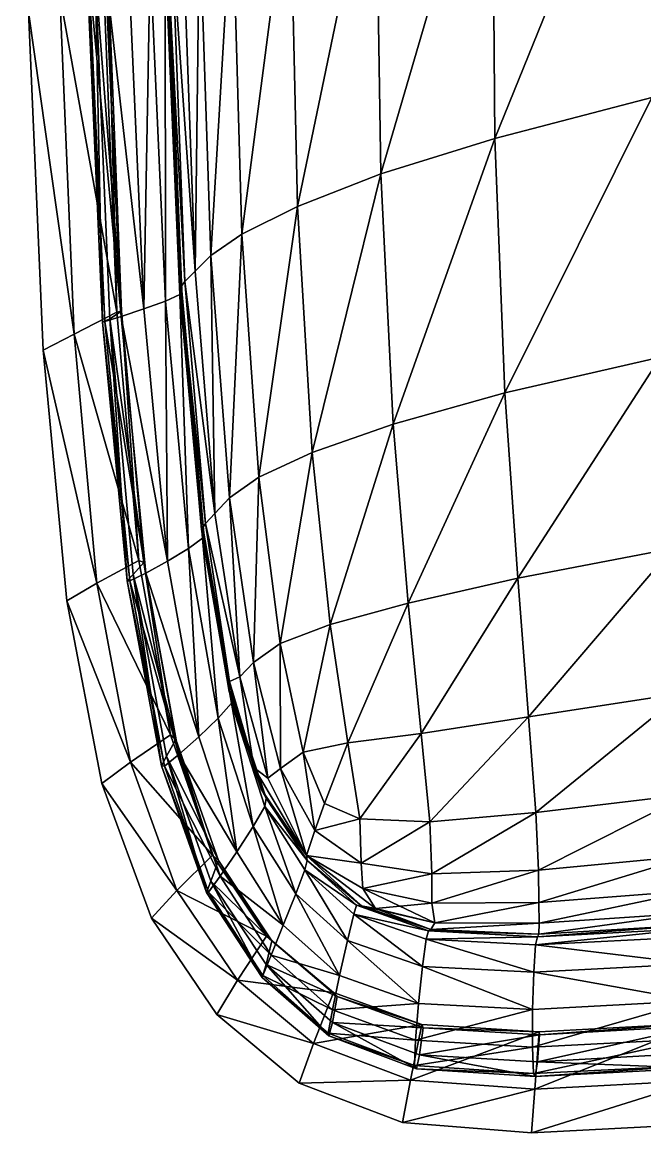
# Model space of a CAD drawing. Header units: centimetres. Extents: x -1057 to 1057, y -470 to 470.
# Drawn here: x -870.1 to -841.2, y -466.3 to -414.7 of the extents above; entities that cross this region are included whole.
import ezdxf

# ---------------------------------------------------------------- set-up
doc = ezdxf.new("R2010")
doc.units = ezdxf.units.CM
doc.layers.add('fabric', color=7, linetype='Continuous', true_color=0xe499b8)

msp = doc.modelspace()

# ---------------------------------------------------------------- meshes
at = {"layer": 'fabric', "color": 172, "true_color": 0x0500bc}
mesh = msp.add_polyface(dxfattribs=at)
corners = [(-861.839, -409.815, -16.94), (-862.618, -410.549, -17.527), (-862.051, -426.271, -17.987), (-860.332, -408.784, -16.012), (-861.316, -425.546, -17.395), (-868.599, -394.446, -48.997), (-868.335, -413.429, -49.08), (-866.319, -412.33, -29.65), (-870.081, -395.223, -74.915), (-869.795, -414.211, -74.915), (-864.425, -428.024, -16.824), (-865.144, -412.006, -16.483), (-866.22, -412.229, -17.435), (-865.482, -428.372, -17.744), (-866.984, -412.397, -19.023), (-864.131, -411.779, -16.556), (-863.436, -411.587, -17.258), (-863.427, -427.661, -16.926), (-866.109, -412.163, -23.03), (-865.682, -428.176, -29.934), (-866.695, -412.385, -22.378), (-865.462, -428.132, -23.326), (-863.117, -411.028, -18.327), (-862.521, -426.744, -18.754), (-863.345, -411.313, -18.745), (-866.24, -428.61, -19.304), (-867.065, -412.456, -20.857), (-867.375, -393.277, -20.745), (-866.975, -393.26, -22.27), (-866.347, -428.644, -21.123), (-862.658, -427.19, -18.573), (-863.313, -411.466, -18.188), (-862.725, -427.029, -19.135), (-861.316, -425.546, -132.434), (-861.839, -409.815, -132.889), (-860.332, -408.784, -133.817), (-862.051, -426.271, -131.842), (-862.618, -410.549, -132.302), (-868.335, -413.429, -100.749), (-866.319, -412.33, -120.179), (-868.599, -394.446, -100.833), (-866.22, -412.229, -132.394), (-865.144, -412.005, -133.346), (-864.425, -428.023, -133.005), (-866.984, -412.397, -130.806), (-865.482, -428.371, -132.085), (-863.427, -427.661, -132.903), (-864.131, -411.779, -133.273), (-863.436, -411.587, -132.572), (-865.682, -428.176, -119.896), (-866.109, -412.162, -126.799), (-865.462, -428.132, -126.503), (-866.695, -412.385, -127.451), (-863.117, -411.028, -131.502), (-863.345, -411.313, -131.084), (-862.521, -426.744, -131.075), (-867.065, -412.456, -128.973), (-866.24, -428.61, -130.525), (-866.347, -428.644, -128.706), (-866.975, -393.26, -127.559), (-867.375, -393.276, -129.084), (-863.313, -411.466, -131.641), (-862.725, -427.029, -130.694), (-862.658, -427.19, -131.256)]
mesh.append_faces([[corners[k] for k in face] for face in [(0, 1, 2), (3, 0, 4), (5, 6, 7), (8, 9, 6), (10, 11, 12), (13, 12, 14), (15, 11, 10), (16, 15, 17), (18, 7, 19), (20, 18, 21), (2, 1, 22), (23, 22, 24), (25, 14, 26), (27, 26, 14), (28, 20, 26), (29, 26, 20), (30, 31, 16), (32, 24, 31), (33, 34, 35), (36, 37, 34), (38, 9, 8), (39, 38, 40), (41, 42, 43), (44, 41, 45), (46, 47, 48), (43, 42, 47), (49, 39, 50), (51, 50, 52), (53, 37, 36), (54, 53, 55), (56, 44, 57), (52, 56, 58), (56, 52, 59), (44, 56, 60), (61, 54, 62), (48, 61, 63)]], dxfattribs={"vtx2": -1, "color": 172})
mesh = msp.add_polyface(dxfattribs=at)
corners = [(-830.593, -399.236, -7.435), (-840.758, -401.941, -8.807), (-840.824, -418.191, -9.885), (-830.902, -415.862, -8.743), (-815.814, -396.043, -6.151), (-816.337, -413.329, -7.719), (-830.582, -428.276, -10.215), (-816.041, -426.309, -9.409), (-840.43, -430.262, -11.16), (-848.129, -420.109, -11.209), (-847.653, -431.929, -12.305), (-853.416, -421.751, -12.802), (-852.845, -433.373, -13.737), (-857.65, -407.412, -14.19), (-860.332, -408.784, -16.012), (-859.875, -424.548, -16.483), (-857.287, -423.257, -14.756), (-853.663, -405.801, -12.089), (-848.24, -404.054, -10.327), (-830.902, -415.862, -141.086), (-830.593, -399.236, -142.394), (-815.814, -396.043, -143.678), (-816.337, -413.329, -142.111), (-840.824, -418.191, -139.944), (-840.758, -401.941, -141.022), (-830.582, -428.275, -139.614), (-816.041, -426.309, -140.42), (-840.43, -430.262, -138.67), (-852.845, -433.373, -136.092), (-853.416, -421.751, -137.027), (-848.129, -420.108, -138.621), (-847.653, -431.929, -137.524), (-857.65, -407.412, -135.639), (-857.287, -423.257, -135.073), (-859.875, -424.548, -133.346), (-860.332, -408.784, -133.817), (-853.663, -405.801, -137.74), (-848.24, -404.053, -139.502)]
mesh.append_faces([[corners[k] for k in face] for face in [(0, 1, 2), (2, 3, 0), (4, 0, 3), (3, 5, 4), (6, 7, 5), (5, 3, 6), (8, 6, 3), (3, 2, 8), (2, 9, 10), (9, 11, 12), (13, 14, 15), (15, 16, 13), (17, 13, 16), (16, 11, 17), (18, 17, 11), (11, 9, 18), (1, 18, 9), (9, 2, 1), (19, 20, 21), (21, 22, 19), (20, 19, 23), (23, 24, 20), (25, 19, 22), (22, 26, 25), (19, 25, 27), (27, 23, 19), (28, 29, 30), (31, 30, 23), (32, 33, 34), (34, 35, 32), (33, 32, 36), (36, 29, 33), (37, 30, 29), (29, 36, 37), (30, 37, 24), (24, 23, 30)]], dxfattribs={"vtx2": -1, "color": 172})
mesh = msp.add_polyface(dxfattribs=at)
corners = [(-862.051, -426.271, -17.987), (-861.316, -425.546, -17.395), (-861.839, -409.815, -16.94), (-859.875, -424.548, -16.483), (-860.332, -408.784, -16.012), (-868.335, -413.429, -49.08), (-867.67, -429.195, -49.248), (-865.682, -428.176, -29.934), (-866.319, -412.33, -29.65), (-869.795, -414.211, -74.915), (-869.107, -429.948, -74.915), (-866.22, -412.229, -17.435), (-865.482, -428.372, -17.744), (-864.425, -428.024, -16.824), (-866.984, -412.397, -19.023), (-866.24, -428.61, -19.304), (-863.427, -427.661, -16.926), (-864.131, -411.779, -16.556), (-862.75, -427.358, -17.644), (-863.436, -411.587, -17.258), (-865.462, -428.132, -23.326), (-866.109, -412.163, -23.03), (-866.016, -428.482, -22.648), (-866.695, -412.385, -22.378), (-863.117, -411.028, -18.327), (-862.521, -426.744, -18.754), (-863.345, -411.313, -18.745), (-862.725, -427.029, -19.135), (-867.065, -412.456, -20.857), (-866.347, -428.644, -21.123), (-862.658, -427.19, -18.573), (-863.313, -411.466, -18.188), (-860.332, -408.784, -133.817), (-859.875, -424.548, -133.346), (-861.316, -425.546, -132.434), (-861.839, -409.815, -132.889), (-862.051, -426.271, -131.842), (-868.335, -413.429, -100.749), (-866.319, -412.33, -120.179), (-865.682, -428.176, -119.896), (-867.67, -429.195, -100.582), (-864.425, -428.023, -133.005), (-865.482, -428.371, -132.085), (-866.22, -412.229, -132.394), (-866.24, -428.61, -130.525), (-866.984, -412.397, -130.806), (-863.436, -411.587, -132.572), (-862.75, -427.358, -132.185), (-863.427, -427.661, -132.903), (-864.131, -411.779, -133.273), (-866.109, -412.162, -126.799), (-865.462, -428.132, -126.503), (-866.695, -412.385, -127.451), (-866.016, -428.482, -127.181), (-862.521, -426.744, -131.075), (-863.117, -411.028, -131.502), (-862.725, -427.029, -130.694), (-863.345, -411.313, -131.084), (-866.347, -428.644, -128.706), (-867.065, -412.456, -128.973), (-862.658, -427.19, -131.256), (-863.313, -411.466, -131.641)]
mesh.append_faces([[corners[k] for k in face] for face in [(0, 1, 2), (1, 3, 4), (5, 6, 7), (7, 8, 5), (6, 5, 9), (9, 10, 6), (11, 12, 13), (14, 15, 12), (13, 16, 17), (16, 18, 19), (7, 20, 21), (20, 22, 23), (24, 25, 0), (26, 27, 25), (28, 29, 15), (23, 22, 29), (19, 18, 30), (31, 30, 27), (32, 33, 34), (35, 34, 36), (37, 38, 39), (39, 40, 37), (9, 37, 40), (40, 10, 9), (41, 42, 43), (42, 44, 45), (46, 47, 48), (49, 48, 41), (50, 51, 39), (52, 53, 51), (36, 54, 55), (54, 56, 57), (44, 58, 59), (58, 53, 52), (56, 60, 61), (60, 47, 46)]], dxfattribs={"vtx2": -1, "color": 172})
mesh = msp.add_polyface(dxfattribs=at)
corners = [(-830.001, -437.48, -11.95), (-839.861, -439.156, -12.722), (-839.398, -445.876, -14.665), (-829.529, -444.477, -14.047), (-839.074, -450.578, -16.387), (-830.582, -428.276, -10.215), (-840.43, -430.262, -11.16), (-854.949, -448.197, -17.552), (-851.55, -447.761, -16.468), (-852.155, -441.699, -14.942), (-855.768, -442.686, -16.486), (-852.845, -433.373, -13.737), (-856.603, -434.694, -15.538), (-853.416, -421.751, -12.802), (-857.287, -423.257, -14.756), (-846.552, -446.979, -15.489), (-847.049, -440.543, -13.703), (-847.653, -431.929, -12.305), (-840.824, -418.191, -9.885), (-848.129, -420.109, -11.209), (-839.074, -450.578, -133.442), (-839.398, -445.875, -135.165), (-829.529, -444.477, -135.783), (-839.861, -439.156, -137.107), (-830.001, -437.48, -137.879), (-840.43, -430.262, -138.67), (-830.582, -428.275, -139.614), (-854.949, -448.197, -132.277), (-855.768, -442.686, -133.343), (-852.155, -441.699, -134.887), (-851.55, -447.761, -133.361), (-853.416, -421.751, -137.027), (-852.845, -433.373, -136.092), (-856.603, -434.694, -134.291), (-847.049, -440.543, -136.126), (-846.552, -446.978, -134.341), (-847.653, -431.929, -137.524), (-848.129, -420.108, -138.621), (-840.824, -418.191, -139.944)]
mesh.append_faces([[corners[k] for k in face] for face in [(0, 1, 2), (3, 2, 4), (5, 6, 1), (7, 8, 9), (9, 10, 7), (11, 12, 10), (10, 9, 11), (12, 11, 13), (13, 14, 12), (15, 2, 1), (1, 16, 15), (8, 15, 16), (16, 9, 8), (17, 11, 9), (9, 16, 17), (6, 17, 16), (16, 1, 6), (17, 6, 18), (11, 17, 19), (20, 21, 22), (21, 23, 24), (23, 25, 26), (27, 28, 29), (29, 30, 27), (31, 32, 33), (28, 33, 32), (32, 29, 28), (34, 35, 30), (30, 29, 34), (35, 34, 23), (23, 21, 35), (36, 34, 29), (29, 32, 36), (37, 36, 32), (38, 25, 36), (34, 36, 25), (25, 23, 34)]], dxfattribs={"vtx2": -1, "color": 172})
mesh = msp.add_polyface(dxfattribs=at)
corners = [(-858.086, -449.388, -19.637), (-857.034, -448.627, -18.641), (-858.094, -443.58, -17.931), (-859.34, -444.46, -18.873), (-859.969, -445.117, -19.534), (-858.664, -449.837, -20.375), (-860.45, -436.804, -18.083), (-859.086, -435.85, -17.167), (-859.875, -424.548, -16.483), (-861.316, -425.546, -17.395), (-861.133, -437.528, -18.697), (-854.949, -448.197, -17.552), (-855.768, -442.686, -16.486), (-856.603, -434.694, -15.538), (-857.287, -423.257, -14.756), (-860.443, -445.342, -20.137), (-859.324, -449.33, -20.695), (-860.471, -445.809, -20.409), (-858.972, -450.35, -20.905), (-858.086, -449.387, -130.193), (-859.34, -444.46, -130.956), (-858.094, -443.58, -131.898), (-857.034, -448.626, -131.188), (-858.664, -449.837, -129.454), (-859.969, -445.117, -130.295), (-860.45, -436.804, -131.746), (-861.316, -425.546, -132.434), (-859.875, -424.548, -133.346), (-859.086, -435.85, -132.662), (-861.133, -437.528, -131.132), (-855.768, -442.686, -133.343), (-854.949, -448.197, -132.277), (-856.603, -434.694, -134.291), (-857.287, -423.257, -135.073), (-853.416, -421.751, -137.027), (-858.972, -450.35, -128.925), (-860.471, -445.809, -129.42), (-860.443, -445.342, -129.693), (-859.324, -449.33, -129.134), (-861.569, -437.998, -130.406)]
mesh.append_faces([[corners[k] for k in face] for face in [(0, 1, 2), (2, 3, 0), (3, 4, 5), (6, 7, 8), (8, 9, 6), (6, 10, 4), (4, 3, 6), (7, 6, 3), (3, 2, 7), (1, 11, 12), (12, 2, 1), (13, 7, 2), (2, 12, 13), (7, 13, 14), (14, 8, 7), (4, 15, 16), (15, 17, 18), (19, 20, 21), (21, 22, 19), (23, 24, 20), (25, 26, 27), (27, 28, 25), (20, 25, 28), (28, 21, 20), (25, 20, 24), (24, 29, 25), (30, 31, 22), (22, 21, 30), (32, 30, 21), (21, 28, 32), (33, 32, 28), (28, 27, 33), (32, 33, 34), (35, 36, 37), (38, 37, 24), (24, 37, 39)]], dxfattribs={"vtx2": -1, "color": 172})
mesh = msp.add_polyface(dxfattribs=at)
corners = [(-861.133, -437.528, -18.697), (-860.45, -436.804, -18.083), (-861.316, -425.546, -17.395), (-862.051, -426.271, -17.987), (-864.66, -439.711, -30.425), (-865.682, -428.176, -29.934), (-867.67, -429.195, -49.248), (-866.609, -440.773, -49.533), (-869.107, -429.948, -74.915), (-863.328, -439.75, -17.403), (-864.425, -428.024, -16.824), (-865.482, -428.372, -17.744), (-864.342, -440.305, -18.286), (-866.24, -428.61, -19.304), (-862.75, -427.358, -17.644), (-863.427, -427.661, -16.926), (-862.354, -439.16, -17.531), (-866.016, -428.482, -22.648), (-865.462, -428.132, -23.326), (-864.423, -439.81, -23.864), (-862.521, -426.744, -18.754), (-861.569, -437.998, -19.423), (-862.725, -427.029, -19.135), (-861.745, -438.281, -19.754), (-865.077, -440.665, -19.815), (-866.347, -428.644, -21.123), (-865.21, -440.667, -21.625), (-861.643, -438.446, -19.185), (-862.658, -427.19, -18.573), (-861.316, -425.546, -132.434), (-860.45, -436.804, -131.746), (-861.133, -437.528, -131.132), (-862.051, -426.271, -131.842), (-867.67, -429.195, -100.582), (-866.609, -440.773, -100.296), (-865.682, -428.176, -119.896), (-864.66, -439.711, -119.404), (-866.24, -428.61, -130.525), (-865.482, -428.371, -132.085), (-864.342, -440.305, -131.543), (-864.425, -428.023, -133.005), (-863.328, -439.749, -132.426), (-862.354, -439.16, -132.298), (-863.427, -427.661, -132.903), (-862.75, -427.358, -132.185), (-865.462, -428.132, -126.503), (-864.423, -439.81, -125.966), (-866.016, -428.482, -127.181), (-861.569, -437.998, -130.406), (-861.745, -438.281, -130.075), (-862.725, -427.029, -130.694), (-862.521, -426.744, -131.075), (-866.347, -428.644, -128.706), (-865.21, -440.667, -128.204), (-865.077, -440.665, -130.014), (-862.658, -427.19, -131.256), (-861.643, -438.446, -130.644)]
mesh.append_faces([[corners[k] for k in face] for face in [(0, 1, 2), (2, 3, 0), (4, 5, 6), (7, 6, 8), (9, 10, 11), (12, 11, 13), (14, 15, 16), (15, 10, 9), (17, 18, 19), (18, 5, 4), (20, 21, 0), (0, 3, 20), (21, 20, 22), (22, 23, 21), (24, 13, 25), (26, 25, 17), (27, 28, 14), (23, 22, 28), (29, 30, 31), (31, 32, 29), (8, 33, 34), (33, 35, 36), (37, 38, 39), (38, 40, 41), (42, 43, 44), (41, 40, 43), (36, 35, 45), (46, 45, 47), (48, 49, 50), (50, 51, 48), (31, 48, 51), (51, 32, 31), (47, 52, 53), (52, 37, 54), (44, 55, 56), (49, 56, 55), (55, 50, 49)]], dxfattribs={"vtx2": -1, "color": 172})
mesh = msp.add_polyface(dxfattribs=at)
corners = [(-867.67, -429.195, -49.248), (-866.609, -440.773, -49.533), (-864.66, -439.711, -30.425), (-869.107, -429.948, -74.915), (-868.012, -441.595, -74.915), (-865.482, -428.372, -17.744), (-864.342, -440.305, -18.286), (-863.328, -439.75, -17.403), (-866.24, -428.61, -19.304), (-865.077, -440.665, -19.815), (-862.354, -439.16, -17.531), (-861.7, -438.678, -18.261), (-862.75, -427.358, -17.644), (-863.427, -427.661, -16.926), (-861.88, -447.918, -18.076), (-860.974, -447.044, -18.213), (-864.423, -439.81, -23.864), (-864.929, -440.364, -23.16), (-866.016, -428.482, -22.648), (-865.462, -428.132, -23.326), (-859.969, -445.117, -19.534), (-861.133, -437.528, -18.697), (-861.569, -437.998, -19.423), (-860.443, -445.342, -20.137), (-861.745, -438.281, -19.754), (-866.347, -428.644, -21.123), (-865.21, -440.667, -21.625), (-861.643, -438.446, -19.185), (-860.32, -446.036, -19.839), (-860.471, -445.809, -20.409), (-862.658, -427.19, -18.573), (-866.609, -440.773, -100.296), (-864.66, -439.711, -119.404), (-867.67, -429.195, -100.582), (-864.342, -440.305, -131.543), (-865.077, -440.665, -130.014), (-866.24, -428.61, -130.525), (-863.328, -439.749, -132.426), (-865.482, -428.371, -132.085), (-862.75, -427.358, -132.185), (-861.7, -438.678, -131.568), (-862.354, -439.16, -132.298), (-860.974, -447.044, -131.616), (-861.88, -447.917, -131.753), (-863.427, -427.661, -132.903), (-863.196, -447.826, -118.82), (-864.423, -439.81, -125.966), (-865.462, -428.132, -126.503), (-866.016, -428.482, -127.181), (-864.929, -440.364, -126.669), (-861.569, -437.998, -130.406), (-861.133, -437.528, -131.132), (-859.969, -445.117, -130.295), (-861.745, -438.281, -130.075), (-860.443, -445.342, -129.693), (-865.21, -440.667, -128.204), (-866.347, -428.644, -128.706), (-861.643, -438.446, -130.644), (-860.471, -445.809, -129.42), (-860.32, -446.036, -129.99)]
mesh.append_faces([[corners[k] for k in face] for face in [(0, 1, 2), (3, 4, 1), (5, 6, 7), (8, 9, 6), (10, 11, 12), (7, 10, 13), (10, 7, 14), (11, 10, 15), (16, 17, 18), (2, 16, 19), (20, 21, 22), (23, 22, 24), (25, 26, 9), (18, 17, 26), (12, 11, 27), (28, 27, 11), (29, 24, 27), (30, 27, 24), (31, 4, 3), (32, 31, 33), (34, 35, 36), (37, 34, 38), (39, 40, 41), (42, 41, 40), (43, 37, 41), (44, 41, 37), (45, 32, 46), (47, 46, 32), (48, 49, 46), (50, 51, 52), (53, 50, 54), (55, 49, 48), (35, 55, 56), (57, 40, 39), (57, 53, 58), (40, 57, 59)]], dxfattribs={"vtx2": -1, "color": 172})
mesh = msp.add_polyface(dxfattribs=at)
corners = [(-866.609, -440.773, -49.533), (-865.05, -449.085, -49.869), (-863.196, -447.826, -31.01), (-864.66, -439.711, -30.425), (-868.012, -441.595, -74.915), (-864.342, -440.305, -18.286), (-862.806, -448.739, -18.936), (-861.88, -447.918, -18.076), (-863.328, -439.75, -17.403), (-865.077, -440.665, -19.815), (-860.974, -447.044, -18.213), (-862.354, -439.16, -17.531), (-860.363, -446.342, -18.937), (-861.7, -438.678, -18.261), (-864.423, -439.81, -23.864), (-862.941, -448.036, -24.525), (-864.929, -440.364, -23.16), (-863.382, -448.814, -23.81), (-861.569, -437.998, -19.423), (-860.443, -445.342, -20.137), (-859.969, -445.117, -19.534), (-861.745, -438.281, -19.754), (-860.471, -445.809, -20.409), (-863.477, -449.267, -20.447), (-865.21, -440.667, -21.625), (-863.614, -449.258, -22.261), (-860.32, -446.036, -19.839), (-861.643, -438.446, -19.185), (-866.609, -440.773, -100.296), (-864.66, -439.711, -119.404), (-863.196, -447.826, -118.82), (-865.05, -449.085, -99.961), (-864.342, -440.305, -131.543), (-863.328, -439.749, -132.426), (-861.88, -447.917, -131.753), (-862.806, -448.739, -130.893), (-865.077, -440.665, -130.014), (-861.7, -438.678, -131.568), (-860.363, -446.342, -130.892), (-860.974, -447.044, -131.616), (-862.354, -439.16, -132.298), (-864.423, -439.81, -125.966), (-862.941, -448.036, -125.304), (-864.929, -440.364, -126.669), (-863.382, -448.814, -126.019), (-860.443, -445.342, -129.693), (-860.471, -445.809, -129.42), (-861.745, -438.281, -130.075), (-865.21, -440.667, -128.204), (-863.477, -449.267, -129.382), (-863.614, -449.258, -127.568), (-860.32, -446.036, -129.99), (-861.643, -438.446, -130.644)]
mesh.append_faces([[corners[k] for k in face] for face in [(0, 1, 2), (2, 3, 0), (1, 0, 4), (5, 6, 7), (7, 8, 5), (6, 5, 9), (7, 10, 11), (10, 12, 13), (14, 3, 2), (2, 15, 14), (16, 14, 15), (15, 17, 16), (18, 19, 20), (21, 22, 19), (23, 9, 24), (25, 24, 16), (16, 17, 25), (13, 12, 26), (27, 26, 22), (28, 29, 30), (30, 31, 28), (4, 28, 31), (32, 33, 34), (34, 35, 32), (36, 32, 35), (37, 38, 39), (40, 39, 34), (41, 42, 30), (42, 41, 43), (43, 44, 42), (45, 46, 47), (48, 36, 49), (43, 48, 50), (50, 44, 43), (46, 51, 52), (51, 38, 37)]], dxfattribs={"vtx2": -1, "color": 172})
mesh = msp.add_polyface(dxfattribs=at)
corners = [(-865.05, -449.085, -49.869), (-862.895, -455.05, -50.185), (-861.236, -453.415, -31.572), (-863.196, -447.826, -31.01), (-866.378, -450.082, -74.915), (-868.012, -441.595, -74.915), (-862.806, -448.739, -18.936), (-860.878, -454.384, -19.569), (-860.111, -453.262, -18.7), (-861.88, -447.918, -18.076), (-863.477, -449.267, -20.447), (-861.423, -455.123, -21.089), (-865.077, -440.665, -19.815), (-860.974, -447.044, -18.213), (-860.967, -453.652, -25.192), (-861.319, -454.614, -24.495), (-863.382, -448.814, -23.81), (-862.941, -448.036, -24.525), (-863.614, -449.258, -22.261), (-861.521, -455.152, -22.929), (-865.21, -440.667, -21.625), (-865.05, -449.085, -99.961), (-862.895, -455.05, -99.644), (-861.236, -453.415, -118.258), (-863.196, -447.826, -118.82), (-860.878, -454.384, -130.26), (-861.423, -455.123, -128.74), (-863.477, -449.267, -129.382), (-862.806, -448.739, -130.893), (-860.111, -453.262, -131.129), (-861.88, -447.917, -131.753), (-865.077, -440.665, -130.014), (-860.974, -447.044, -131.616), (-862.941, -448.036, -125.304), (-860.967, -453.652, -124.637), (-863.382, -448.814, -126.019), (-861.319, -454.614, -125.334), (-861.521, -455.152, -126.9), (-863.614, -449.258, -127.568), (-865.21, -440.667, -128.204)]
mesh.append_faces([[corners[k] for k in face] for face in [(0, 1, 2), (2, 3, 0), (1, 0, 4), (5, 4, 0), (6, 7, 8), (8, 9, 6), (7, 6, 10), (10, 11, 7), (12, 10, 6), (13, 9, 8), (14, 15, 16), (16, 17, 14), (2, 14, 17), (17, 3, 2), (11, 10, 18), (19, 18, 16), (16, 15, 19), (20, 18, 10), (4, 21, 22), (23, 22, 21), (21, 24, 23), (21, 4, 5), (25, 26, 27), (27, 28, 25), (29, 25, 28), (28, 30, 29), (28, 27, 31), (29, 30, 32), (33, 34, 23), (23, 24, 33), (34, 33, 35), (35, 36, 34), (37, 36, 35), (35, 38, 37), (38, 27, 26), (27, 38, 39)]], dxfattribs={"vtx2": -1, "color": 172})
mesh = msp.add_polyface(dxfattribs=at)
corners = [(-858.664, -449.837, -20.375), (-858.086, -449.388, -19.637), (-859.34, -444.46, -18.873), (-856.865, -453.432, -21.126), (-859.346, -452.082, -18.814), (-858.813, -451.147, -19.5), (-860.363, -446.342, -18.937), (-860.974, -447.044, -18.213), (-860.111, -453.262, -18.7), (-857.375, -455.214, -19.074), (-859.324, -449.33, -20.695), (-859.969, -445.117, -19.534), (-858.972, -450.35, -20.905), (-860.443, -445.342, -20.137), (-858.745, -450.763, -20.352), (-860.32, -446.036, -19.839), (-856.847, -453.652, -20.548), (-856.95, -454.085, -19.727), (-860.471, -445.809, -20.409), (-856.865, -453.431, -128.703), (-858.664, -449.837, -129.454), (-858.086, -449.387, -130.193), (-859.34, -444.46, -130.956), (-859.346, -452.082, -131.016), (-860.974, -447.044, -131.616), (-860.363, -446.342, -130.892), (-858.813, -451.147, -130.329), (-857.375, -455.214, -130.755), (-860.111, -453.262, -131.129), (-859.324, -449.33, -129.134), (-858.972, -450.35, -128.925), (-860.443, -445.342, -129.693), (-859.969, -445.117, -130.295), (-858.745, -450.763, -129.477), (-860.32, -446.036, -129.99), (-860.471, -445.809, -129.42), (-856.847, -453.652, -129.282), (-856.95, -454.085, -130.102)]
mesh.append_faces([[corners[k] for k in face] for face in [(0, 1, 2), (1, 0, 3), (4, 5, 6), (6, 7, 4), (8, 4, 7), (5, 4, 9), (10, 0, 11), (12, 10, 13), (10, 12, 3), (3, 0, 10), (14, 15, 6), (6, 5, 14), (16, 14, 5), (5, 17, 16), (14, 16, 3), (3, 12, 14), (15, 14, 12), (12, 18, 15), (19, 20, 21), (22, 21, 20), (23, 24, 25), (25, 26, 23), (27, 23, 26), (24, 23, 28), (29, 20, 19), (19, 30, 29), (31, 29, 30), (32, 20, 29), (33, 26, 25), (25, 34, 33), (30, 33, 34), (34, 35, 30), (33, 30, 19), (19, 36, 33), (26, 33, 36), (36, 37, 26)]], dxfattribs={"vtx2": -1, "color": 172})
mesh = msp.add_polyface(dxfattribs=at)
corners = [(-856.865, -453.432, -21.126), (-856.483, -452.268, -20.003), (-858.086, -449.388, -19.637), (-857.034, -448.627, -18.641), (-856.029, -451.014, -19.143), (-854.949, -448.197, -17.552), (-854.389, -451.729, -18.626), (-851.55, -447.761, -16.468), (-851.144, -451.855, -17.895), (-846.552, -446.979, -15.489), (-846.216, -451.433, -17.105), (-839.398, -445.876, -14.665), (-839.074, -450.578, -16.387), (-829.187, -449.407, -15.876), (-838.918, -453.423, -17.29), (-854.325, -453.781, -19.601), (-846.092, -454.101, -17.996), (-851.05, -454.276, -18.808), (-856.483, -452.267, -129.827), (-858.086, -449.387, -130.193), (-857.034, -448.626, -131.188), (-856.029, -451.014, -130.686), (-856.865, -453.431, -128.703), (-854.949, -448.197, -132.277), (-854.389, -451.729, -131.203), (-851.55, -447.761, -133.361), (-851.144, -451.854, -131.934), (-846.552, -446.978, -134.341), (-846.216, -451.432, -132.724), (-839.398, -445.875, -135.165), (-839.074, -450.578, -133.442), (-838.918, -453.423, -132.539), (-829.187, -449.407, -133.953), (-854.325, -453.781, -130.228), (-851.05, -454.276, -131.022), (-846.092, -454.101, -131.833)]
mesh.append_faces([[corners[k] for k in face] for face in [(0, 1, 2), (3, 2, 1), (1, 4, 3), (5, 3, 4), (4, 6, 5), (7, 5, 6), (6, 8, 7), (9, 7, 8), (8, 10, 9), (11, 9, 10), (10, 12, 11), (13, 12, 14), (8, 6, 15), (1, 15, 6), (6, 4, 1), (16, 14, 12), (12, 10, 16), (10, 8, 17), (18, 19, 20), (20, 21, 18), (19, 18, 22), (23, 24, 21), (21, 20, 23), (24, 23, 25), (25, 26, 24), (27, 28, 26), (26, 25, 27), (28, 27, 29), (29, 30, 28), (31, 30, 32), (22, 18, 33), (24, 33, 18), (18, 21, 24), (33, 24, 26), (34, 26, 28), (35, 28, 30), (30, 31, 35)]], dxfattribs={"vtx2": -1, "color": 172})
mesh = msp.add_polyface(dxfattribs=at)
corners = [(-862.895, -455.05, -50.185), (-860.081, -459.225, -50.344), (-858.726, -457.171, -31.859), (-861.236, -453.415, -31.572), (-866.378, -450.082, -74.915), (-864.072, -456.336, -74.915), (-860.878, -454.384, -19.569), (-858.514, -458.062, -19.874), (-857.952, -456.664, -18.989), (-860.111, -453.262, -18.7), (-861.423, -455.123, -21.089), (-859.346, -452.082, -18.814), (-857.375, -455.214, -19.074), (-856.95, -454.085, -19.727), (-858.813, -451.147, -19.5), (-855.335, -459.004, -18.656), (-860.967, -453.652, -25.192), (-858.479, -457.391, -25.544), (-861.319, -454.614, -24.495), (-858.745, -458.494, -24.862), (-858.895, -459.004, -21.41), (-861.521, -455.152, -22.929), (-863.614, -449.258, -22.261), (-858.928, -459.09, -23.279), (-862.895, -455.05, -99.644), (-861.236, -453.415, -118.258), (-858.726, -457.171, -117.97), (-860.081, -459.225, -99.485), (-860.878, -454.384, -130.26), (-860.111, -453.262, -131.129), (-857.952, -456.664, -130.84), (-858.514, -458.062, -129.955), (-861.423, -455.123, -128.74), (-858.813, -451.147, -130.329), (-856.95, -454.085, -130.102), (-857.375, -455.214, -130.755), (-859.346, -452.082, -131.016), (-855.335, -459.004, -131.173), (-860.967, -453.652, -124.637), (-858.479, -457.391, -124.286), (-861.319, -454.614, -125.334), (-858.745, -458.494, -124.967), (-861.521, -455.152, -126.9), (-858.895, -459.004, -128.419), (-858.928, -459.09, -126.55), (-863.614, -449.258, -127.568)]
mesh.append_faces([[corners[k] for k in face] for face in [(0, 1, 2), (2, 3, 0), (4, 5, 0), (1, 0, 5), (6, 7, 8), (8, 9, 6), (7, 6, 10), (11, 9, 8), (8, 12, 11), (12, 13, 14), (12, 8, 15), (16, 3, 2), (2, 17, 16), (18, 16, 17), (17, 19, 18), (20, 10, 21), (22, 21, 10), (23, 21, 18), (24, 25, 26), (26, 27, 24), (5, 24, 27), (24, 5, 4), (28, 29, 30), (30, 31, 28), (32, 28, 31), (33, 34, 35), (36, 35, 30), (30, 29, 36), (37, 30, 35), (38, 39, 26), (26, 25, 38), (39, 38, 40), (40, 41, 39), (42, 32, 43), (40, 42, 44), (32, 42, 45)]], dxfattribs={"vtx2": -1, "color": 172})
mesh = msp.add_polyface(dxfattribs=at)
corners = [(-854.317, -455.767, -20.818), (-851.091, -456.868, -20.272), (-850.904, -456.55, -20.016), (-853.66, -455.894, -20.605), (-851.044, -455.638, -19.437), (-846.069, -456.571, -19.3), (-846.085, -457.075, -19.616), (-846.078, -455.607, -18.587), (-851.49, -458.591, -18.078), (-851.318, -457.319, -18.757), (-854.672, -456.148, -19.393), (-846.311, -458.853, -17.392), (-846.23, -457.584, -18.079), (-854.252, -454.966, -20.315), (-851.05, -454.276, -18.808), (-854.325, -453.781, -19.601), (-851.144, -451.855, -17.895), (-846.092, -454.101, -17.996), (-846.216, -451.433, -17.105), (-851.207, -456.935, -19.67), (-854.554, -455.731, -20.251), (-846.147, -457.202, -19.015), (-854.252, -454.965, -129.514), (-851.044, -455.638, -130.392), (-850.904, -456.55, -129.813), (-853.66, -455.894, -129.224), (-851.091, -456.868, -129.557), (-846.069, -456.571, -130.529), (-846.085, -457.075, -130.213), (-846.077, -455.606, -131.242), (-854.672, -456.148, -130.437), (-851.318, -457.319, -131.072), (-851.49, -458.59, -131.751), (-846.311, -458.852, -132.438), (-846.23, -457.583, -131.75), (-851.144, -451.854, -131.934), (-851.05, -454.276, -131.022), (-854.325, -453.781, -130.228), (-846.092, -454.101, -131.833), (-846.216, -451.432, -132.724), (-851.207, -456.935, -130.159), (-854.554, -455.731, -129.578), (-846.147, -457.202, -130.815)]
mesh.append_faces([[corners[k] for k in face] for face in [(0, 1, 2), (3, 2, 4), (5, 2, 1), (1, 6, 5), (7, 4, 2), (8, 9, 10), (11, 12, 9), (9, 8, 11), (13, 4, 14), (15, 14, 16), (17, 14, 4), (14, 17, 18), (10, 9, 19), (20, 19, 1), (21, 19, 9), (9, 12, 21), (19, 21, 6), (6, 1, 19), (22, 23, 24), (25, 24, 26), (27, 28, 26), (26, 24, 27), (24, 23, 29), (30, 31, 32), (33, 32, 31), (31, 34, 33), (35, 36, 37), (36, 23, 22), (23, 36, 38), (39, 38, 36), (26, 40, 41), (40, 31, 30), (42, 34, 31), (31, 40, 42), (28, 42, 40), (40, 26, 28)]], dxfattribs={"vtx2": -1, "color": 172})
mesh = msp.add_polyface(dxfattribs=at)
corners = [(-853.66, -455.894, -20.605), (-854.252, -454.966, -20.315), (-856.865, -453.432, -21.126), (-854.317, -455.767, -20.818), (-850.904, -456.55, -20.016), (-851.044, -455.638, -19.437), (-854.967, -457.381, -18.734), (-854.672, -456.148, -19.393), (-856.95, -454.085, -19.727), (-857.375, -455.214, -19.074), (-855.335, -459.004, -18.656), (-851.669, -460.303, -17.997), (-851.49, -458.591, -18.078), (-854.325, -453.781, -19.601), (-856.483, -452.268, -20.003), (-851.05, -454.276, -18.808), (-854.554, -455.731, -20.251), (-856.847, -453.652, -20.548), (-851.207, -456.935, -19.67), (-851.091, -456.868, -20.272), (-853.66, -455.894, -129.224), (-854.317, -455.767, -129.011), (-856.865, -453.431, -128.703), (-854.252, -454.965, -129.514), (-850.904, -456.55, -129.813), (-851.091, -456.868, -129.557), (-854.967, -457.38, -131.095), (-857.375, -455.214, -130.755), (-856.95, -454.085, -130.102), (-854.672, -456.148, -130.437), (-851.49, -458.59, -131.751), (-851.669, -460.302, -131.832), (-855.335, -459.004, -131.173), (-854.325, -453.781, -130.228), (-851.05, -454.276, -131.022), (-854.554, -455.731, -129.578), (-856.847, -453.652, -129.282), (-851.207, -456.935, -130.159)]
mesh.append_faces([[corners[k] for k in face] for face in [(0, 1, 2), (2, 3, 0), (4, 0, 3), (5, 1, 0), (6, 7, 8), (8, 9, 6), (10, 6, 9), (6, 10, 11), (11, 12, 6), (7, 6, 12), (13, 14, 2), (2, 1, 13), (15, 13, 1), (16, 17, 8), (8, 7, 16), (18, 16, 7), (19, 3, 16), (17, 16, 3), (3, 2, 17), (20, 21, 22), (22, 23, 20), (24, 20, 23), (25, 21, 20), (26, 27, 28), (28, 29, 26), (30, 26, 29), (26, 30, 31), (31, 32, 26), (27, 26, 32), (33, 23, 22), (23, 33, 34), (35, 29, 28), (28, 36, 35), (21, 35, 36), (36, 22, 21), (35, 21, 25), (29, 35, 37)]], dxfattribs={"vtx2": -1, "color": 172})
mesh = msp.add_polyface(dxfattribs=at)
corners = [(-846.085, -457.075, -19.616), (-838.818, -456.651, -19.02), (-838.822, -456.093, -18.642), (-846.069, -456.571, -19.3), (-838.859, -455.048, -17.874), (-828.994, -452.408, -16.811), (-838.918, -453.423, -17.29), (-846.264, -464.284, -49.563), (-838.652, -463.884, -49.26), (-838.616, -461.222, -29.975), (-846.418, -466.314, -74.915), (-838.682, -465.912, -74.915), (-846.371, -462.334, -18.191), (-838.85, -461.948, -17.616), (-838.91, -460.177, -16.727), (-846.331, -463.561, -19.738), (-838.774, -463.188, -19.178), (-838.926, -458.464, -16.807), (-838.906, -457.209, -17.496), (-846.23, -457.584, -18.079), (-828.832, -457.723, -16.458), (-828.788, -459.44, -16.385), (-838.624, -461.349, -23.426), (-846.048, -461.765, -23.981), (-838.661, -462.599, -22.759), (-846.145, -463.02, -23.284), (-846.078, -455.607, -18.587), (-828.894, -454.138, -17.408), (-846.247, -463.704, -21.653), (-838.711, -463.308, -21.118), (-838.858, -456.814, -18.436), (-846.147, -457.202, -19.015), (-828.824, -456.052, -18.085), (-838.859, -455.048, -131.955), (-838.822, -456.093, -131.187), (-846.069, -456.571, -130.529), (-838.818, -456.651, -130.809), (-846.085, -457.075, -130.213), (-838.918, -453.423, -132.539), (-828.994, -452.408, -133.019), (-838.616, -461.222, -119.855), (-838.652, -463.884, -100.569), (-846.264, -464.284, -100.266), (-838.91, -460.177, -133.102), (-838.85, -461.948, -132.213), (-846.371, -462.334, -131.638), (-838.774, -463.188, -130.651), (-846.331, -463.56, -130.091), (-846.23, -457.583, -131.75), (-838.906, -457.209, -132.333), (-838.926, -458.464, -133.023), (-828.832, -457.723, -133.371), (-828.788, -459.44, -133.444), (-846.048, -461.765, -125.848), (-838.624, -461.349, -126.403), (-846.145, -463.019, -126.545), (-838.661, -462.599, -127.07), (-846.077, -455.606, -131.242), (-838.711, -463.308, -128.712), (-846.247, -463.704, -128.176), (-838.858, -456.814, -131.394), (-846.147, -457.202, -130.815), (-828.824, -456.051, -131.744)]
mesh.append_faces([[corners[k] for k in face] for face in [(0, 1, 2), (3, 2, 4), (5, 6, 4), (7, 8, 9), (10, 11, 8), (12, 13, 14), (15, 16, 13), (17, 18, 19), (18, 17, 20), (17, 14, 21), (9, 22, 23), (22, 24, 25), (26, 4, 6), (27, 4, 2), (28, 29, 16), (25, 24, 29), (19, 18, 30), (31, 30, 1), (32, 30, 18), (33, 34, 35), (34, 36, 37), (33, 38, 39), (40, 41, 42), (41, 11, 10), (43, 44, 45), (44, 46, 47), (48, 49, 50), (51, 50, 49), (52, 43, 50), (53, 54, 40), (55, 56, 54), (38, 33, 57), (46, 58, 59), (58, 56, 55), (36, 60, 61), (60, 49, 48), (49, 60, 62)]], dxfattribs={"vtx2": -1, "color": 172})
mesh = msp.add_polyface(dxfattribs=at)
corners = [(-838.822, -456.093, -18.642), (-846.069, -456.571, -19.3), (-846.085, -457.075, -19.616), (-838.859, -455.048, -17.874), (-846.078, -455.607, -18.587), (-850.904, -456.55, -20.016), (-838.616, -461.222, -29.975), (-846.056, -461.624, -30.491), (-846.264, -464.284, -49.563), (-838.652, -463.884, -49.26), (-846.418, -466.314, -74.915), (-838.91, -460.177, -16.727), (-846.365, -460.579, -17.31), (-846.371, -462.334, -18.191), (-838.85, -461.948, -17.616), (-846.331, -463.561, -19.738), (-846.311, -458.853, -17.392), (-838.926, -458.464, -16.807), (-846.23, -457.584, -18.079), (-846.048, -461.765, -23.981), (-846.145, -463.02, -23.284), (-838.624, -461.349, -23.426), (-851.044, -455.638, -19.437), (-846.092, -454.101, -17.996), (-838.918, -453.423, -17.29), (-838.774, -463.188, -19.178), (-846.247, -463.704, -21.653), (-838.711, -463.308, -21.118), (-838.858, -456.814, -18.436), (-846.147, -457.202, -19.015), (-838.818, -456.651, -19.02), (-846.077, -455.606, -131.242), (-846.069, -456.571, -130.529), (-850.904, -456.55, -129.813), (-838.859, -455.048, -131.955), (-846.085, -457.075, -130.213), (-838.822, -456.093, -131.187), (-846.264, -464.284, -100.266), (-846.056, -461.624, -119.338), (-838.616, -461.222, -119.855), (-838.652, -463.884, -100.569), (-846.371, -462.334, -131.638), (-846.365, -460.579, -132.52), (-838.91, -460.177, -133.102), (-846.331, -463.56, -130.091), (-838.85, -461.948, -132.213), (-838.926, -458.464, -133.023), (-846.311, -458.852, -132.438), (-846.23, -457.583, -131.75), (-846.048, -461.765, -125.848), (-838.624, -461.349, -126.403), (-846.145, -463.019, -126.545), (-846.092, -454.101, -131.833), (-851.044, -455.638, -130.392), (-838.918, -453.423, -132.539), (-846.247, -463.704, -128.176), (-838.774, -463.188, -130.651), (-838.711, -463.308, -128.712), (-846.147, -457.202, -130.815), (-838.818, -456.651, -130.809), (-838.858, -456.814, -131.394)]
mesh.append_faces([[corners[k] for k in face] for face in [(0, 1, 2), (3, 4, 1), (5, 1, 4), (6, 7, 8), (9, 8, 10), (11, 12, 13), (14, 13, 15), (16, 12, 11), (11, 17, 16), (18, 16, 17), (19, 7, 6), (20, 19, 21), (22, 4, 23), (24, 23, 4), (25, 15, 26), (27, 26, 20), (28, 29, 18), (30, 2, 29), (31, 32, 33), (32, 31, 34), (35, 32, 36), (37, 38, 39), (10, 37, 40), (41, 42, 43), (44, 41, 45), (46, 47, 48), (47, 46, 43), (43, 42, 47), (39, 38, 49), (50, 49, 51), (52, 31, 53), (31, 52, 54), (55, 44, 56), (51, 55, 57), (58, 35, 59), (48, 58, 60)]], dxfattribs={"vtx2": -1, "color": 172})
mesh = msp.add_polyface(dxfattribs=at)
corners = [(-864.072, -456.336, -74.915), (-861.036, -460.821, -74.915), (-860.081, -459.225, -50.344), (-856.55, -462.169, -50.209), (-855.613, -459.792, -31.619), (-858.726, -457.171, -31.859), (-857.213, -464, -74.915), (-861.423, -455.123, -21.089), (-858.895, -459.004, -21.41), (-858.514, -458.062, -19.874), (-855.335, -459.004, -18.656), (-857.952, -456.664, -18.989), (-855.67, -460.594, -19.54), (-855.87, -461.685, -21.078), (-855.453, -459.985, -25.258), (-855.663, -461.182, -24.561), (-858.745, -458.494, -24.862), (-858.479, -457.391, -25.544), (-861.521, -455.152, -22.929), (-858.928, -459.09, -23.279), (-861.319, -454.614, -24.495), (-855.835, -461.815, -22.959), (-860.081, -459.225, -99.485), (-856.55, -462.169, -99.62), (-855.613, -459.792, -118.211), (-858.726, -457.171, -117.97), (-858.514, -458.062, -129.955), (-858.895, -459.004, -128.419), (-861.423, -455.123, -128.74), (-855.67, -460.594, -130.289), (-855.87, -461.685, -128.752), (-857.952, -456.664, -130.84), (-855.335, -459.004, -131.173), (-858.479, -457.391, -124.286), (-855.453, -459.985, -124.571), (-858.745, -458.494, -124.967), (-855.663, -461.182, -125.268), (-858.928, -459.09, -126.55), (-861.521, -455.152, -126.9), (-861.319, -454.614, -125.334), (-855.835, -461.815, -126.87)]
mesh.append_faces([[corners[k] for k in face] for face in [(0, 1, 2), (2, 3, 4), (4, 5, 2), (3, 2, 1), (1, 6, 3), (7, 8, 9), (10, 11, 9), (12, 9, 8), (8, 13, 12), (14, 15, 16), (16, 17, 14), (17, 5, 4), (18, 19, 8), (20, 16, 19), (19, 21, 13), (13, 8, 19), (21, 19, 16), (16, 15, 21), (22, 1, 0), (23, 6, 1), (1, 22, 23), (24, 23, 22), (22, 25, 24), (26, 27, 28), (29, 30, 27), (27, 26, 29), (26, 31, 32), (24, 25, 33), (34, 33, 35), (35, 36, 34), (27, 37, 38), (37, 35, 39), (40, 36, 35), (35, 37, 40), (30, 40, 37), (37, 27, 30)]], dxfattribs={"vtx2": -1, "color": 172})
mesh = msp.add_polyface(dxfattribs=at)
corners = [(-856.55, -462.169, -50.209), (-852.034, -463.862, -49.906), (-851.517, -461.276, -31.085), (-855.613, -459.792, -31.619), (-857.213, -464, -74.915), (-852.406, -465.842, -74.915), (-855.67, -460.594, -19.54), (-851.803, -462.009, -18.876), (-851.669, -460.303, -17.997), (-855.335, -459.004, -18.656), (-858.514, -458.062, -19.874), (-855.87, -461.685, -21.078), (-851.849, -463.194, -20.413), (-855.453, -459.985, -25.258), (-851.455, -461.441, -24.637), (-855.663, -461.182, -24.561), (-851.615, -462.688, -23.924), (-858.479, -457.391, -25.544), (-855.835, -461.815, -22.959), (-851.767, -463.346, -22.306), (-856.55, -462.169, -99.62), (-855.613, -459.792, -118.211), (-851.517, -461.276, -118.744), (-852.034, -463.862, -99.923), (-855.67, -460.594, -130.289), (-855.335, -459.004, -131.173), (-851.669, -460.302, -131.832), (-851.803, -462.008, -130.953), (-855.87, -461.685, -128.752), (-851.849, -463.194, -129.416), (-858.514, -458.062, -129.955), (-855.453, -459.985, -124.571), (-851.455, -461.441, -125.192), (-858.479, -457.391, -124.286), (-855.663, -461.182, -125.268), (-851.615, -462.688, -125.905), (-855.835, -461.815, -126.87), (-851.767, -463.346, -127.523)]
mesh.append_faces([[corners[k] for k in face] for face in [(0, 1, 2), (2, 3, 0), (1, 0, 4), (4, 5, 1), (6, 7, 8), (8, 9, 6), (10, 6, 9), (7, 6, 11), (11, 12, 7), (13, 3, 2), (2, 14, 13), (15, 13, 14), (14, 16, 15), (3, 13, 17), (18, 19, 12), (12, 11, 18), (19, 18, 15), (15, 16, 19), (20, 21, 22), (22, 23, 20), (4, 20, 23), (23, 5, 4), (24, 25, 26), (26, 27, 24), (28, 24, 27), (27, 29, 28), (25, 24, 30), (31, 32, 22), (22, 21, 31), (33, 31, 21), (32, 31, 34), (34, 35, 32), (36, 28, 29), (29, 37, 36), (34, 36, 37), (37, 35, 34)]], dxfattribs={"vtx2": -1, "color": 172})
mesh = msp.add_polyface(dxfattribs=at)
corners = [(-852.034, -463.862, -49.906), (-846.264, -464.284, -49.563), (-846.056, -461.624, -30.491), (-851.517, -461.276, -31.085), (-852.406, -465.842, -74.915), (-846.418, -466.314, -74.915), (-851.803, -462.009, -18.876), (-846.371, -462.334, -18.191), (-846.365, -460.579, -17.31), (-851.669, -460.303, -17.997), (-851.849, -463.194, -20.413), (-846.331, -463.561, -19.738), (-846.311, -458.853, -17.392), (-851.49, -458.591, -18.078), (-846.048, -461.765, -23.981), (-846.145, -463.02, -23.284), (-851.615, -462.688, -23.924), (-851.455, -461.441, -24.637), (-851.767, -463.346, -22.306), (-846.247, -463.704, -21.653), (-846.264, -464.284, -100.266), (-852.034, -463.862, -99.923), (-846.056, -461.624, -119.338), (-851.517, -461.276, -118.744), (-846.371, -462.334, -131.638), (-846.331, -463.56, -130.091), (-851.849, -463.194, -129.416), (-851.803, -462.008, -130.953), (-846.365, -460.579, -132.52), (-851.669, -460.302, -131.832), (-851.49, -458.59, -131.751), (-846.311, -458.852, -132.438), (-851.455, -461.441, -125.192), (-846.048, -461.765, -125.848), (-851.615, -462.688, -125.905), (-846.145, -463.019, -126.545), (-846.247, -463.704, -128.176), (-851.767, -463.346, -127.523)]
mesh.append_faces([[corners[k] for k in face] for face in [(0, 1, 2), (2, 3, 0), (1, 0, 4), (4, 5, 1), (6, 7, 8), (8, 9, 6), (7, 6, 10), (10, 11, 7), (8, 12, 13), (13, 9, 8), (14, 15, 16), (16, 17, 14), (2, 14, 17), (17, 3, 2), (18, 19, 11), (11, 10, 18), (19, 18, 16), (16, 15, 19), (20, 5, 4), (4, 21, 20), (22, 20, 21), (21, 23, 22), (24, 25, 26), (26, 27, 24), (28, 24, 27), (27, 29, 28), (30, 31, 28), (28, 29, 30), (32, 33, 22), (22, 23, 32), (33, 32, 34), (34, 35, 33), (36, 35, 34), (34, 37, 36), (25, 36, 37), (37, 26, 25)]], dxfattribs={"vtx2": -1, "color": 172})

doc.saveas('drawing.dxf')
